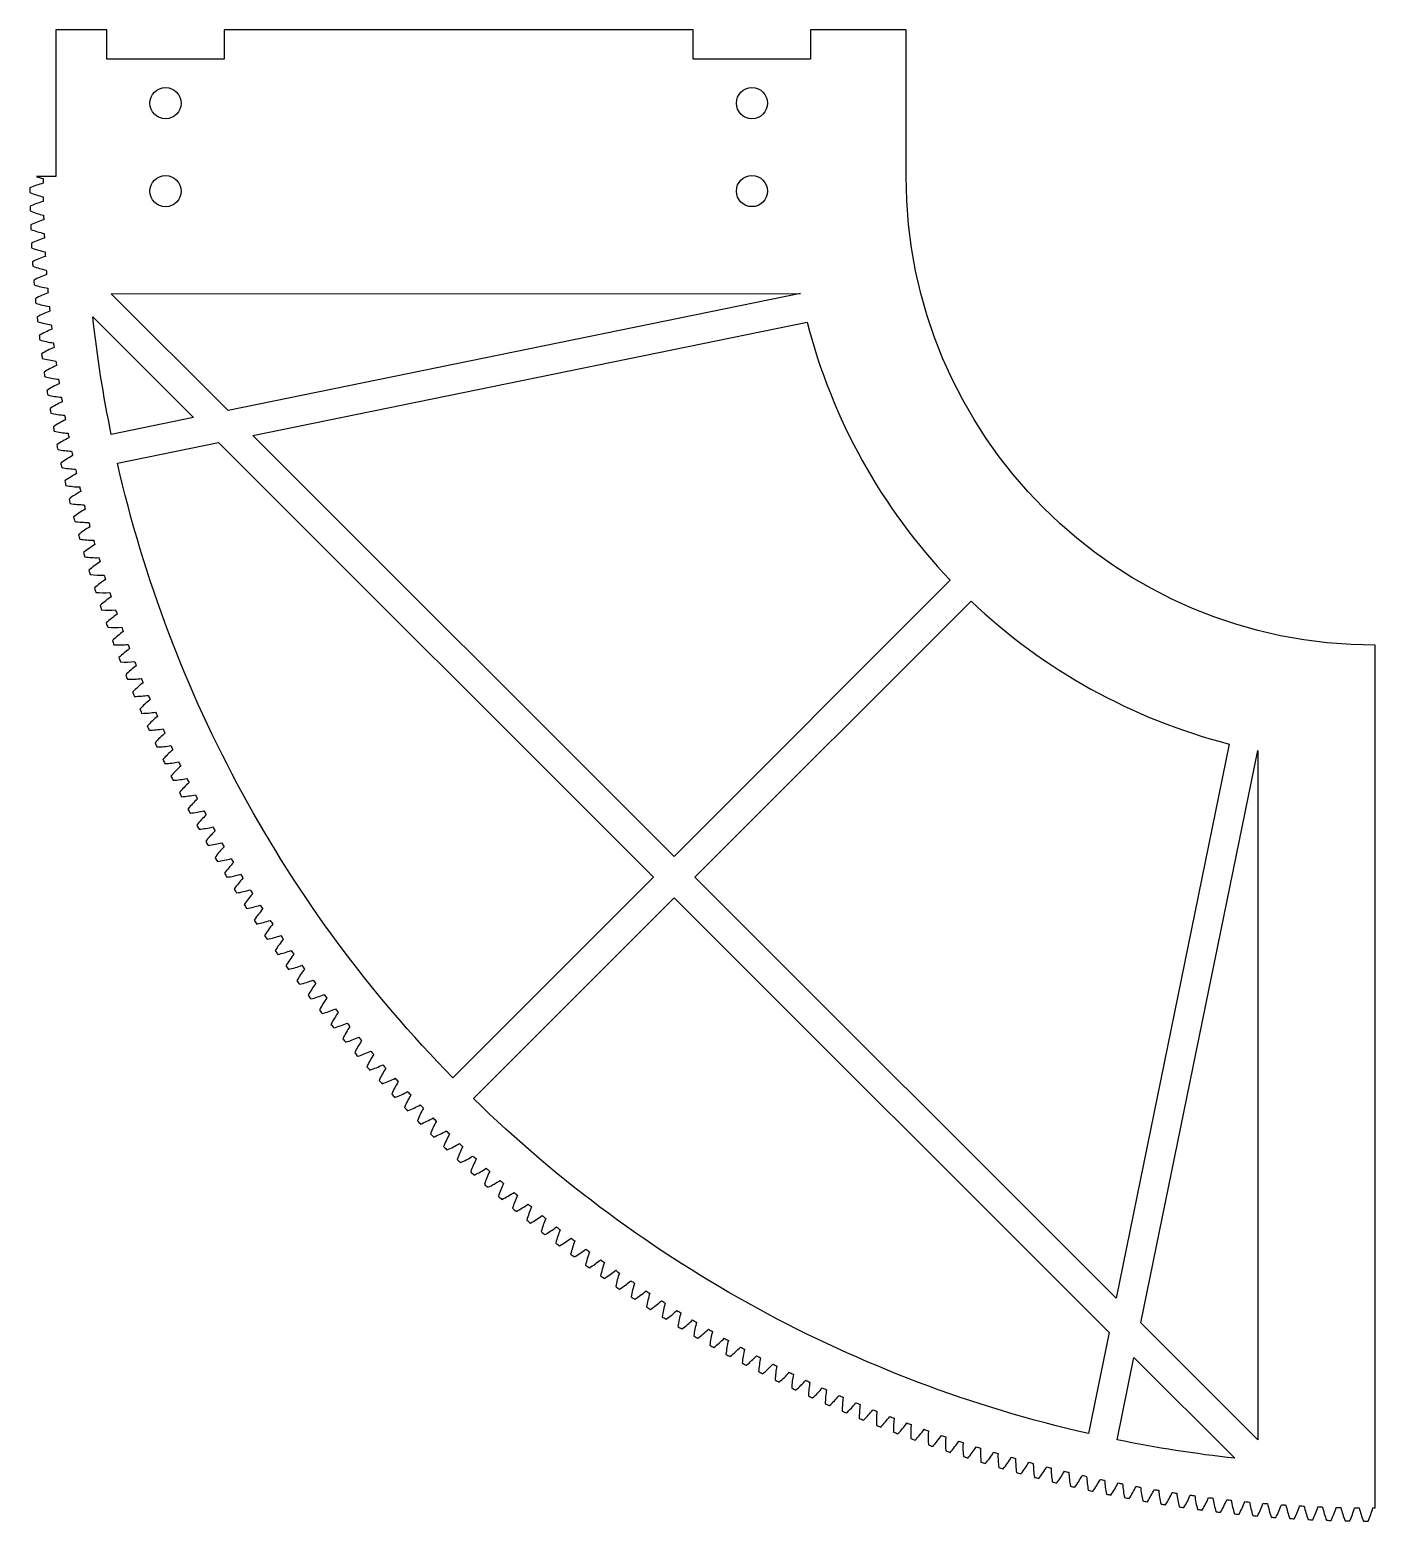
# Model space of a CAD drawing. Header units: inches. Extents: x -11.5 to 0, y -11.5 to 1.2.
import ezdxf

# ---------------------------------------------------------------- set-up
doc = ezdxf.new("R2010")
doc.units = ezdxf.units.IN
doc.header["$MEASUREMENT"] = 0

msp = doc.modelspace()

# ---------------------------------------------------------------- linework, layer by layer
for points in [[(-5.814, 0.999), (-5.815, 1.249), (-9.814, 1.248), (-9.814, 0.998), (-10.814, 0.998), (-10.814, 1.248), (-11.25, 1.248), (-11.25, -0.002), (-11.416, -0.002, 0.01826), (-11.359, -0.02, 0.000859), (-11.359, -0.059, 0.036532), (-11.471, -0.099, 0.000859), (-11.471, -0.138, 0.036532), (-11.358, -0.176, 0.000859), (-11.357, -0.215, 0.036532), (-11.469, -0.256, 0.000859), (-11.468, -0.296, 0.036532), (-11.355, -0.332, 0.000859), (-11.353, -0.371, 0.036532), (-11.464, -0.414, 0.000859), (-11.463, -0.453, 0.036532), (-11.349, -0.488, 0.000859), (-11.347, -0.527, 0.036532), (-11.458, -0.572, 0.000859), (-11.456, -0.611, 0.036532), (-11.341, -0.644, 0.000859), (-11.339, -0.683, 0.036532), (-11.449, -0.729, 0.000859), (-11.446, -0.768, 0.036532), (-11.331, -0.8, 0.000859), (-11.328, -0.839, 0.036532), (-11.438, -0.886, 0.000859), (-11.434, -0.926, 0.036532), (-11.319, -0.955, 0.000859), (-11.316, -0.994, 0.036532), (-11.424, -1.043, 0.000859), (-11.421, -1.083, 0.036532), (-11.305, -1.111, 0.000859), (-11.301, -1.15, 0.036532), (-11.409, -1.2, 0.000859), (-11.405, -1.24, 0.036532), (-11.289, -1.266, 0.000859), (-11.284, -1.305, 0.036532), (-11.391, -1.357, 0.000859), (-11.387, -1.396, 0.036532), (-11.27, -1.421, 0.000859), (-11.265, -1.46, 0.036532), (-11.372, -1.514, 0.000859), (-11.366, -1.553, 0.036532), (-11.249, -1.576, 0.000859), (-11.244, -1.615, 0.036532), (-11.35, -1.67, 0.000859), (-11.344, -1.709, 0.036532), (-11.227, -1.731, 0.000859), (-11.221, -1.769, 0.036532), (-11.326, -1.826, 0.000859), (-11.319, -1.865, 0.036532), (-11.202, -1.885, 0.000859), (-11.195, -1.923, 0.036532), (-11.299, -1.981, 0.000859), (-11.293, -2.02, 0.036532), (-11.175, -2.039, 0.000859), (-11.168, -2.077, 0.036532), (-11.271, -2.136, 0.000859), (-11.264, -2.175, 0.036532), (-11.146, -2.192, 0.000859), (-11.138, -2.23, 0.036532), (-11.241, -2.291, 0.000859), (-11.233, -2.33, 0.036532), (-11.115, -2.345, 0.000859), (-11.107, -2.383, 0.036532), (-11.208, -2.446, 0.000859), (-11.2, -2.484, 0.036532), (-11.081, -2.498, 0.000859), (-11.073, -2.536, 0.036532), (-11.173, -2.599, 0.000859), (-11.164, -2.638, 0.036532), (-11.046, -2.65, 0.000859), (-11.037, -2.688, 0.036532), (-11.137, -2.753, 0.000859), (-11.127, -2.791, 0.036532), (-11.008, -2.802, 0.000859), (-10.999, -2.839, 0.036532), (-11.098, -2.906, 0.000859), (-11.088, -2.944, 0.036532), (-10.969, -2.953, 0.000859), (-10.959, -2.99, 0.036532), (-11.057, -3.058, 0.000859), (-11.046, -3.096, 0.036532), (-10.927, -3.103, 0.000859), (-10.917, -3.141, 0.036532), (-11.014, -3.21, 0.000859), (-11.003, -3.247, 0.036532), (-10.884, -3.253, 0.000859), (-10.872, -3.29, 0.036532), (-10.969, -3.361, 0.000859), (-10.957, -3.398, 0.036532), (-10.838, -3.402, 0.000859), (-10.826, -3.44, 0.036532), (-10.921, -3.511, 0.000859), (-10.909, -3.549, 0.036532), (-10.79, -3.551, 0.000859), (-10.778, -3.588, 0.036532), (-10.872, -3.661, 0.000859), (-10.859, -3.698, 0.036532), (-10.74, -3.699, 0.000859), (-10.727, -3.736, 0.036532), (-10.821, -3.81, 0.000859), (-10.807, -3.847, 0.036532), (-10.688, -3.846, 0.000859), (-10.675, -3.883, 0.036532), (-10.767, -3.959, 0.000859), (-10.754, -3.996, 0.036532), (-10.634, -3.993, 0.000859), (-10.621, -4.029, 0.036532), (-10.712, -4.106, 0.000859), (-10.698, -4.143, 0.036532), (-10.579, -4.139, 0.000859), (-10.564, -4.175, 0.036532), (-10.654, -4.253, 0.000859), (-10.64, -4.29, 0.036532), (-10.521, -4.284, 0.000859), (-10.506, -4.32, 0.036532), (-10.595, -4.399, 0.000859), (-10.58, -4.436, 0.036532), (-10.461, -4.428, 0.000859), (-10.445, -4.464, 0.036532), (-10.533, -4.544, 0.000859), (-10.518, -4.581, 0.036532), (-10.399, -4.571, 0.000859), (-10.383, -4.607, 0.036532), (-10.47, -4.689, 0.000859), (-10.454, -4.725, 0.036532), (-10.335, -4.714, 0.000859), (-10.319, -4.75, 0.036532), (-10.404, -4.832, 0.000859), (-10.388, -4.868, 0.036532), (-10.269, -4.856, 0.000859), (-10.253, -4.891, 0.036532), (-10.337, -4.975, 0.000859), (-10.32, -5.01, 0.036532), (-10.202, -4.996, 0.000859), (-10.184, -5.031, 0.036532), (-10.268, -5.117, 0.000859), (-10.25, -5.152, 0.036532), (-10.132, -5.136, 0.000859), (-10.114, -5.171, 0.036532), (-10.196, -5.257, 0.000859), (-10.178, -5.292, 0.036532), (-10.06, -5.275, 0.000859), (-10.042, -5.31, 0.036532), (-10.123, -5.397, 0.000859), (-10.104, -5.432, 0.036532), (-9.987, -5.413, 0.000859), (-9.968, -5.447, 0.036532), (-10.048, -5.536, 0.000859), (-10.029, -5.57, 0.036532), (-9.911, -5.55, 0.000859), (-9.892, -5.584, 0.036532), (-9.971, -5.673, 0.000859), (-9.951, -5.707, 0.036532), (-9.834, -5.685, 0.000859), (-9.815, -5.719, 0.036532), (-9.892, -5.81, 0.000859), (-9.872, -5.844, 0.036532), (-9.755, -5.82, 0.000859), (-9.735, -5.853, 0.036532), (-9.811, -5.945, 0.000859), (-9.791, -5.979, 0.036532), (-9.674, -5.954, 0.000859), (-9.654, -5.987, 0.036532), (-9.728, -6.08, 0.000859), (-9.708, -6.113, 0.036532), (-9.591, -6.086, 0.000859), (-9.57, -6.119, 0.036532), (-9.644, -6.213, 0.000859), (-9.623, -6.246, 0.036532), (-9.507, -6.217, 0.000859), (-9.485, -6.25, 0.036532), (-9.558, -6.345, 0.000859), (-9.536, -6.378, 0.036532), (-9.421, -6.347, 0.000859), (-9.399, -6.38, 0.036532), (-9.47, -6.476, 0.000859), (-9.447, -6.508, 0.036532), (-9.332, -6.476, 0.000859), (-9.31, -6.508, 0.036532), (-9.38, -6.605, 0.000859), (-9.357, -6.637, 0.036532), (-9.242, -6.604, 0.000859), (-9.22, -6.636, 0.036532), (-9.288, -6.733, 0.000859), (-9.265, -6.765, 0.036532), (-9.151, -6.73, 0.000859), (-9.128, -6.762, 0.036532), (-9.194, -6.86, 0.000859), (-9.171, -6.892, 0.036532), (-9.057, -6.856, 0.000859), (-9.034, -6.887, 0.036532), (-9.099, -6.986, 0.000859), (-9.075, -7.017, 0.036532), (-8.962, -6.98, 0.000859), (-8.938, -7.01, 0.036532), (-9.002, -7.111, 0.000859), (-8.978, -7.142, 0.036532), (-8.865, -7.102, 0.000859), (-8.841, -7.132, 0.036532), (-8.904, -7.234, 0.000859), (-8.879, -7.264, 0.036532), (-8.767, -7.223, 0.000859), (-8.742, -7.253, 0.036532), (-8.803, -7.356, 0.000859), (-8.778, -7.386, 0.036532), (-8.667, -7.343, 0.000859), (-8.642, -7.373, 0.036532), (-8.701, -7.476, 0.000859), (-8.676, -7.506, 0.036532), (-8.565, -7.462, 0.000859), (-8.539, -7.491, 0.036532), (-8.598, -7.595, 0.000859), (-8.572, -7.624, 0.036532), (-8.462, -7.579, 0.000859), (-8.436, -7.608, 0.036532), (-8.493, -7.712, 0.000859), (-8.466, -7.741, 0.036532), (-8.357, -7.694, 0.000859), (-8.33, -7.723, 0.036532), (-8.386, -7.828, 0.000859), (-8.359, -7.857, 0.036532), (-8.25, -7.808, 0.000859), (-8.223, -7.837, 0.036532), (-8.277, -7.943, 0.000859), (-8.25, -7.971, 0.036532), (-8.142, -7.921, 0.000859), (-8.115, -7.949, 0.036532), (-8.167, -8.056, 0.000859), (-8.14, -8.084, 0.036532), (-8.032, -8.032, 0.000859), (-8.005, -8.06, 0.036532), (-8.056, -8.167, 0.000859), (-8.028, -8.195, 0.036532), (-7.921, -8.142, 0.000859), (-7.893, -8.169, 0.036532), (-7.943, -8.277, 0.000859), (-7.914, -8.305, 0.036532), (-7.808, -8.25, 0.000859), (-7.78, -8.277, 0.036532), (-7.828, -8.386, 0.000859), (-7.799, -8.413, 0.036532), (-7.694, -8.357, 0.000859), (-7.665, -8.383, 0.036532), (-7.712, -8.493, 0.000859), (-7.683, -8.519, 0.036532), (-7.579, -8.462, 0.000859), (-7.55, -8.488, 0.036532), (-7.595, -8.598, 0.000859), (-7.565, -8.624, 0.036532), (-7.462, -8.565, 0.000859), (-7.432, -8.591, 0.036532), (-7.476, -8.701, 0.000859), (-7.446, -8.727, 0.036532), (-7.343, -8.667, 0.000859), (-7.313, -8.692, 0.036532), (-7.356, -8.803, 0.000859), (-7.325, -8.829, 0.036532), (-7.223, -8.767, 0.000859), (-7.193, -8.792, 0.036532), (-7.234, -8.904, 0.000859), (-7.203, -8.929, 0.036532), (-7.102, -8.865, 0.000859), (-7.072, -8.89, 0.036532), (-7.111, -9.002, 0.000859), (-7.08, -9.027, 0.036532), (-6.98, -8.962, 0.000859), (-6.949, -8.986, 0.036532), (-6.986, -9.099, 0.000859), (-6.955, -9.123, 0.036532), (-6.856, -9.057, 0.000859), (-6.824, -9.081, 0.036532), (-6.86, -9.194, 0.000859), (-6.829, -9.218, 0.036532), (-6.73, -9.151, 0.000859), (-6.699, -9.174, 0.036532), (-6.733, -9.288, 0.000859), (-6.701, -9.311, 0.036532), (-6.604, -9.242, 0.000859), (-6.572, -9.265, 0.036532), (-6.605, -9.38, 0.000859), (-6.573, -9.402, 0.036532), (-6.476, -9.332, 0.000859), (-6.444, -9.355, 0.036532), (-6.476, -9.47, 0.000859), (-6.443, -9.492, 0.036532), (-6.347, -9.421, 0.000859), (-6.315, -9.442, 0.036532), (-6.345, -9.558, 0.000859), (-6.312, -9.579, 0.036532), (-6.217, -9.507, 0.000859), (-6.185, -9.528, 0.036532), (-6.213, -9.644, 0.000859), (-6.18, -9.665, 0.036532), (-6.086, -9.591, 0.000859), (-6.053, -9.612, 0.036532), (-6.08, -9.728, 0.000859), (-6.046, -9.749, 0.036532), (-5.954, -9.674, 0.000859), (-5.92, -9.695, 0.036532), (-5.945, -9.811, 0.000859), (-5.911, -9.832, 0.036532), (-5.82, -9.755, 0.000859), (-5.786, -9.775, 0.036532), (-5.81, -9.892, 0.000859), (-5.776, -9.912, 0.036532), (-5.685, -9.834, 0.000859), (-5.651, -9.854, 0.036532), (-5.673, -9.971, 0.000859), (-5.639, -9.99, 0.036532), (-5.55, -9.911, 0.000859), (-5.515, -9.931, 0.036532), (-5.536, -10.048, 0.000859), (-5.501, -10.067, 0.036532), (-5.413, -9.987, 0.000859), (-5.378, -10.005, 0.036532), (-5.397, -10.123, 0.000859), (-5.362, -10.142, 0.036532), (-5.275, -10.06, 0.000859), (-5.24, -10.078, 0.036532), (-5.257, -10.196, 0.000859), (-5.222, -10.214, 0.036532), (-5.136, -10.132, 0.000859), (-5.101, -10.149, 0.036532), (-5.117, -10.268, 0.000859), (-5.081, -10.285, 0.036532), (-4.996, -10.202, 0.000859), (-4.961, -10.219, 0.036532), (-4.975, -10.337, 0.000859), (-4.939, -10.354, 0.036532), (-4.856, -10.269, 0.000859), (-4.82, -10.286, 0.036532), (-4.832, -10.404, 0.000859), (-4.797, -10.421, 0.036532), (-4.714, -10.335, 0.000859), (-4.678, -10.351, 0.036532), (-4.689, -10.47, 0.000859), (-4.653, -10.486, 0.036532), (-4.571, -10.399, 0.000859), (-4.536, -10.415, 0.036532), (-4.544, -10.533, 0.000859), (-4.508, -10.549, 0.036532), (-4.428, -10.461, 0.000859), (-4.392, -10.476, 0.036532), (-4.399, -10.595, 0.000859), (-4.363, -10.61, 0.036532), (-4.284, -10.521, 0.000859), (-4.248, -10.535, 0.036532), (-4.253, -10.654, 0.000859), (-4.216, -10.669, 0.036532), (-4.139, -10.579, 0.000859), (-4.102, -10.593, 0.036532), (-4.106, -10.712, 0.000859), (-4.069, -10.726, 0.036532), (-3.993, -10.634, 0.000859), (-3.956, -10.648, 0.036532), (-3.959, -10.767, 0.000859), (-3.922, -10.781, 0.036532), (-3.846, -10.688, 0.000859), (-3.81, -10.702, 0.036532), (-3.81, -10.821, 0.000859), (-3.773, -10.834, 0.036532), (-3.699, -10.74, 0.000859), (-3.662, -10.753, 0.036532), (-3.661, -10.872, 0.000859), (-3.624, -10.885, 0.036532), (-3.551, -10.79, 0.000859), (-3.514, -10.802, 0.036532), (-3.511, -10.921, 0.000859), (-3.474, -10.933, 0.036532), (-3.402, -10.838, 0.000859), (-3.365, -10.849, 0.036532), (-3.361, -10.969, 0.000859), (-3.323, -10.98, 0.036532), (-3.253, -10.884, 0.000859), (-3.216, -10.895, 0.036532), (-3.21, -11.014, 0.000859), (-3.172, -11.025, 0.036532), (-3.103, -10.927, 0.000859), (-3.066, -10.938, 0.036532), (-3.058, -11.057, 0.000859), (-3.02, -11.067, 0.036532), (-2.953, -10.969, 0.000859), (-2.915, -10.979, 0.036532), (-2.906, -11.098, 0.000859), (-2.867, -11.108, 0.036532), (-2.802, -11.008, 0.000859), (-2.764, -11.018, 0.036532), (-2.753, -11.137, 0.000859), (-2.714, -11.146, 0.036532), (-2.65, -11.046, 0.000859), (-2.612, -11.055, 0.036532), (-2.599, -11.173, 0.000859), (-2.561, -11.182, 0.036532), (-2.498, -11.081, 0.000859), (-2.46, -11.09, 0.036532), (-2.446, -11.208, 0.000859), (-2.407, -11.217, 0.036532), (-2.345, -11.115, 0.000859), (-2.307, -11.123, 0.036532), (-2.291, -11.241, 0.000859), (-2.253, -11.249, 0.036532), (-2.192, -11.146, 0.000859), (-2.154, -11.153, 0.036532), (-2.136, -11.271, 0.000859), (-2.098, -11.278, 0.036532), (-2.039, -11.175, 0.000859), (-2, -11.182, 0.036532), (-1.981, -11.299, 0.000859), (-1.942, -11.306, 0.036532), (-1.885, -11.202, 0.000859), (-1.846, -11.208, 0.036532), (-1.826, -11.326, 0.000859), (-1.787, -11.332, 0.036532), (-1.731, -11.227, 0.000859), (-1.692, -11.233, 0.036532), (-1.67, -11.35, 0.000859), (-1.631, -11.355, 0.036532), (-1.576, -11.249, 0.000859), (-1.538, -11.255, 0.036532), (-1.514, -11.372, 0.000859), (-1.475, -11.377, 0.036532), (-1.421, -11.27, 0.000859), (-1.383, -11.275, 0.036532), (-1.357, -11.391, 0.000859), (-1.318, -11.396, 0.036532), (-1.266, -11.289, 0.000859), (-1.227, -11.293, 0.036532), (-1.2, -11.409, 0.000859), (-1.161, -11.413, 0.036532), (-1.111, -11.305, 0.000859), (-1.072, -11.309, 0.036532), (-1.043, -11.424, 0.000859), (-1.004, -11.428, 0.036532), (-0.955, -11.319, 0.000859), (-0.917, -11.322, 0.036532), (-0.886, -11.438, 0.000859), (-0.847, -11.441, 0.036532), (-0.8, -11.331, 0.000859), (-0.761, -11.334, 0.036532), (-0.729, -11.449, 0.000859), (-0.69, -11.451, 0.036532), (-0.644, -11.341, 0.000859), (-0.605, -11.343, 0.036532), (-0.572, -11.458, 0.000859), (-0.532, -11.46, 0.036532), (-0.488, -11.349, 0.000859), (-0.449, -11.351, 0.036532), (-0.414, -11.464, 0.000859), (-0.375, -11.466, 0.036532), (-0.332, -11.355, 0.000859), (-0.293, -11.356, 0.036532), (-0.256, -11.469, 0.000859), (-0.217, -11.47, 0.036532), (-0.176, -11.358, 0.000859), (-0.137, -11.359, 0.036532), (-0.099, -11.471, 0.000859), (-0.059, -11.472, 0.036532), (-0.02, -11.359, 0.00043), (0, -11.359), (0, -4, -0.414163), (-4, -0.001), (-4, 1.249), (-4.815, 1.249), (-4.814, 0.999)], [(-10.935, -1.198), (-10.075, -2.058), (-10.777, -2.202, -0.023096)], [(-4.843, -1.245, 0.127924), (-3.623, -3.446), (-5.977, -5.801), (-9.569, -2.21)], [(-10.725, -2.446), (-9.863, -2.27), (-6.154, -5.978), (-7.865, -7.69, -0.138338)], [(-1.244, -4.843), (-2.209, -9.569), (-5.8, -5.978), (-3.446, -3.623, 0.127924)], [(-7.689, -7.867), (-5.977, -6.155), (-2.268, -9.863), (-2.444, -10.725, -0.138338)], [(-1.197, -10.935, -0.023096), (-2.2, -10.778), (-2.057, -10.075)]]:
    msp.add_lwpolyline(points, format="xyb", close=True)
for points in [[(-4.899, -1.001), (-9.781, -1.998), (-10.778, -1.002)], [(-1, -10.778), (-1.997, -9.781), (-1, -4.899)]]:
    msp.add_lwpolyline(points, close=True)
for centre in [(-10.314, 0.623), (-5.314, 0.624), (-10.314, -0.127), (-5.314, -0.126)]:
    msp.add_circle(centre, 0.133)

doc.saveas('drawing.dxf')
